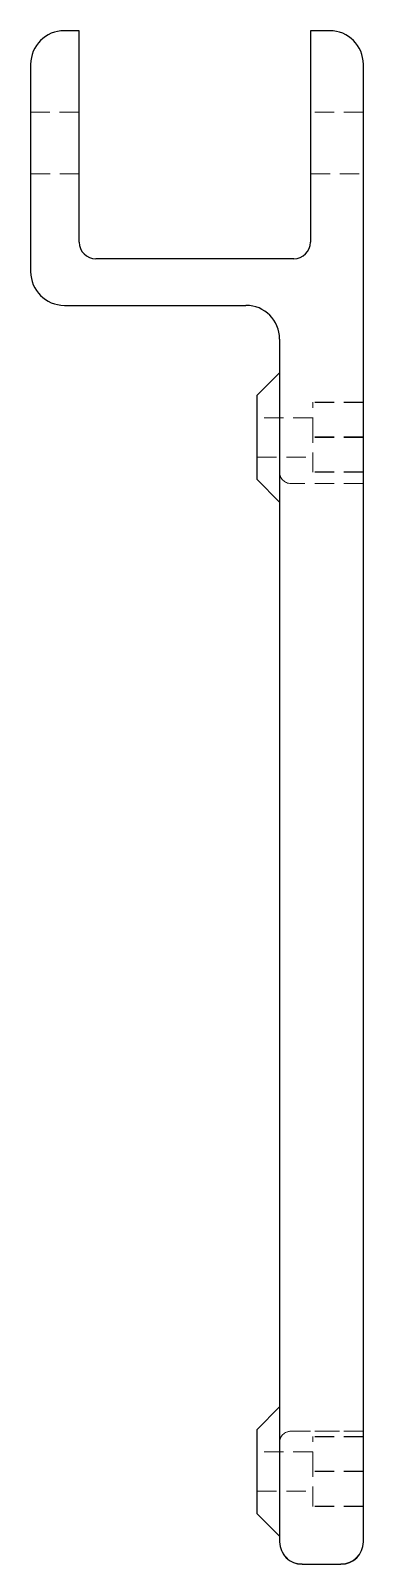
# Model space of a CAD drawing. Header units: millimetres. Extents: x 57 to 234, y 7 to 169.
# Drawn here: x 212.1 to 233.9, y 7 to 107 of the extents above.
import ezdxf

# ---------------------------------------------------------------- set-up
doc = ezdxf.new("R2010")
doc.units = ezdxf.units.MM
doc.linetypes.add('HIDDEN', pattern=[1.905, 1.27, -0.635])

msp = doc.modelspace()

# ---------------------------------------------------------------- linework, layer by layer
at = {"color": 7, "linetype": 'Continuous', "lineweight": 25}
for p, q in [((215.308, 107), (214.347, 107)), ((215.308, 105.534), (215.308, 107)), ((231.653, 107), (230.407, 107)), ((230.407, 107), (230.407, 105.534)), ((215.308, 93.22), (215.308, 105.534)), ((230.407, 105.534), (230.407, 93.22)), ((212.148, 104.801), (212.148, 91.29)), ((233.852, 11.764), (233.852, 104.801)), ((229.307, 92.121), (216.407, 92.121)), ((214.347, 89.091), (226.192, 89.091)), ((228.391, 86.892), (228.391, 11.764)), ((228.391, 84.693), (226.925, 83.227)), ((226.925, 77.73), (226.925, 83.227)), ((226.925, 77.73), (228.391, 76.264)), ((228.391, 17.261), (226.925, 15.795)), ((226.925, 10.298), (226.925, 15.795)), ((228.391, 11.764), (228.391, 8.466)), ((233.852, 8.466), (233.852, 11.764)), ((226.925, 10.298), (228.391, 8.832)), ((229.857, 7), (232.386, 7))]:
    msp.add_line(p, q, dxfattribs=at)
at = {"color": 7, "linetype": 'HIDDEN', "lineweight": 18}
for p, q in [((215.308, 101.686), (212.148, 101.686)), ((233.852, 101.686), (230.407, 101.686)), ((212.148, 97.655), (215.308, 97.655)), ((230.407, 97.655), (233.852, 97.655)), ((230.553, 80.508), (230.553, 82.771)), ((233.852, 82.771), (230.553, 82.771)), ((233.852, 82.754), (230.553, 82.754)), ((230.553, 81.761), (226.925, 81.761)), ((233.852, 80.508), (230.553, 80.508)), ((230.553, 78.227), (230.553, 80.508)), ((233.852, 80.474), (230.553, 80.474)), ((226.925, 79.196), (230.553, 79.196)), ((230.553, 78.21), (230.553, 78.227)), ((233.852, 78.227), (230.553, 78.227)), ((233.852, 78.21), (230.553, 78.21)), ((233.852, 77.473), (229.124, 77.473)), ((229.124, 15.685), (228.926, 15.641)), ((233.852, 15.685), (229.124, 15.685)), ((229.124, 15.679), (233.852, 15.679)), ((230.553, 13.075), (230.553, 15.339)), ((233.852, 15.339), (230.553, 15.339)), ((233.852, 15.322), (230.553, 15.322)), ((230.553, 14.329), (226.925, 14.329)), ((233.852, 13.075), (230.553, 13.075)), ((230.553, 10.795), (230.553, 13.075)), ((233.852, 13.042), (230.553, 13.042)), ((226.925, 11.763), (230.553, 11.763)), ((230.553, 10.778), (230.553, 10.795)), ((233.852, 10.795), (230.553, 10.795)), ((233.852, 10.778), (230.553, 10.778))]:
    msp.add_line(p, q, dxfattribs=at)
at = {"color": 7, "linetype": 'Continuous', "lineweight": 25}
for centre, radius, start, end in [((214.347, 104.801), 2.199, 90, 180), ((231.653, 104.801), 2.199, 0, 90), ((216.407, 93.22), 1.099, 180, 270), ((229.307, 93.22), 1.099, 270, 0), ((214.347, 91.29), 2.199, 180, 270), ((226.192, 86.892), 2.199, 0, 90), ((229.857, 8.466), 1.466, 180.00001, 270.00001), ((232.386, 8.466), 1.466, 269.99999, 359.99999)]:
    msp.add_arc(centre, radius, start, end, dxfattribs=at)
at = {"color": 7, "linetype": 'HIDDEN', "lineweight": 18}
for centre, radius, start, end in [((229.124, 78.206), 0.733, 180, 270), ((229.124, 14.946), 0.733, 90, 180), ((229.857, 8.495), 1.466, 180.00001, 270.00001), ((232.386, 8.495), 1.466, 269.99999, 359.99999)]:
    msp.add_arc(centre, radius, start, end, dxfattribs=at)
msp.add_open_spline([(228.447, 15.223), (228.443, 15.215), (228.396, 15.135), (228.393, 15.039), (228.391, 14.952)], degree=3, knots=[0, 0, 0, 0, 0.094367, 1, 1, 1, 1], dxfattribs=at)

doc.saveas('drawing.dxf')
